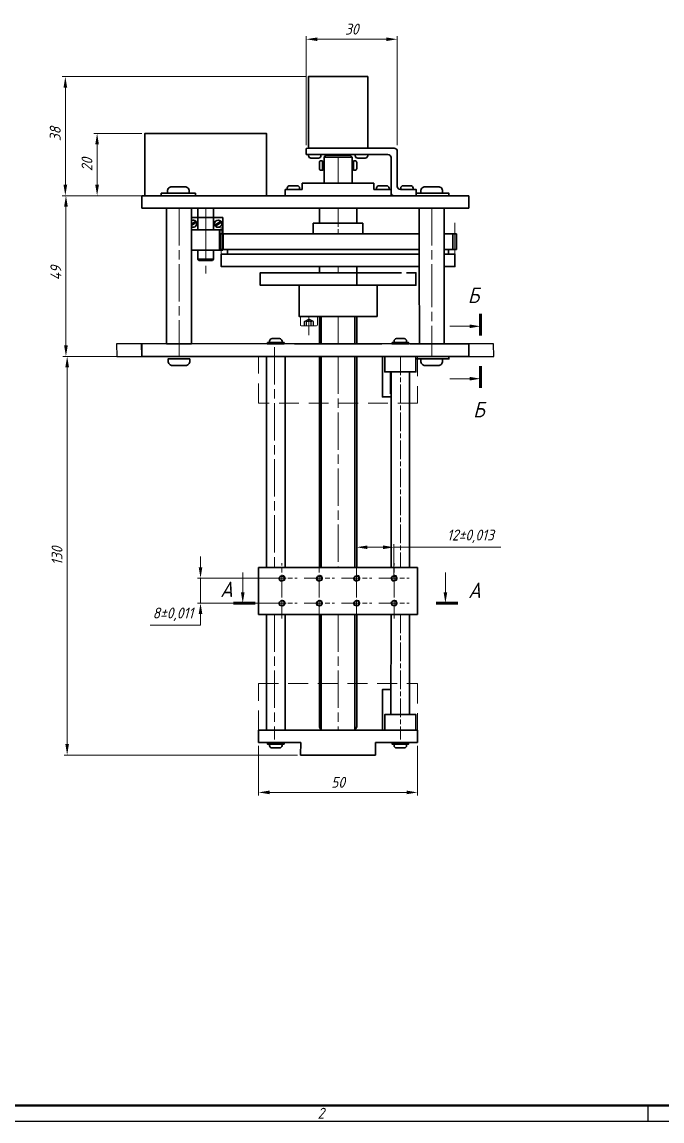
# Model space of a CAD drawing. Header units: millimetres. Extents: x 0 to 841, y 0 to 594.
# Drawn here: x 430 to 635.5, y 0 to 353 of the extents above; entities that cross this region are included whole.
import ezdxf
from ezdxf.enums import TextEntityAlignment as Align

# ---------------------------------------------------------------- set-up
doc = ezdxf.new("R2010")
doc.units = ezdxf.units.MM
for name, pattern in [('AM_ISO02W050', [7.5, 6, -1.5]), ('AM_ISO02W050x2', [3.75, 3, -0.75]), ('AM_ISO08W050', [18, 12, -1.5, 3, -1.5]), ('AM_ISO08W050x2', [9, 6, -0.75, 1.5, -0.75]), ('HIDDEN', [9.525, 6.35, -3.175])]:
    doc.linetypes.add(name, pattern=pattern)
for name, color, linetype, lineweight in [('AM_0', 7, 'Continuous', 35), ('AM_0N', 7, 'Continuous', 15), ('AM_3N', 6, 'AM_ISO02W050', 25), ('AM_4', 3, 'Continuous', 15), ('AM_5', 3, 'Continuous', 15), ('AM_7', 4, 'AM_ISO08W050', 15), ('AM_BOR', 7, 'Continuous', 35), ('окружности', 100, 'HIDDEN', 15), ('основные', 7, 'Continuous', 35), ('оч жирные', 7, 'Continuous', 70)]:
    doc.layers.add(name, color=color, linetype=linetype, lineweight=lineweight)
doc.styles.add('ACGOSTTS', font='geniso.shx', dxfattribs={"oblique": 15, "height": 3.5})
doc.styles.get("Standard").update_dxf_attribs({"font": 'GENISO.SHX', "oblique": 15})
doc.dimstyles.new('AM_GOST$0', dxfattribs={"dimtxt": 3.5, "dimasz": 3.5, "dimexe": 1, "dimexo": 1, "dimgap": 1.5, "dimtad": 1, "dimtoh": 1, "dimtxsty": 'Standard', "dimcen": 0, "dimclrd": 256, "dimclre": 256, "dimclrt": 2, "dimadec": 0, "dimazin": 2, "dimtp": 0.1, "dimtm": 0.1, "dimtfac": 0.71, "dimtmove": 0, "dimatfit": 3, "dimfxl": 1, "dimtolj": 1, "dimlwd": -1, "dimlwe": -1, "dimarcsym": 1})

# ---------------------------------------------------------------- blocks, each defined once
blk = doc.blocks.new('*D10')
at = {"layer": 'AM_5', "linetype": 'ByBlock', "transparency": 16777216}
for p, q in [((506.02, 120.54), (506.02, 104.54)), ((557.02, 120.54), (557.02, 104.54)), ((553.52, 105.54), (509.52, 105.54))]:
    blk.add_line(p, q, dxfattribs=at)
at = {"layer": 'AM_5', "transparency": 16777216}
for points in [[(509.52, 106.13), (509.52, 104.96), (506.02, 105.54)], [(553.52, 106.13), (553.52, 104.96), (557.02, 105.54)]]:
    blk.add_solid(points, dxfattribs=at)
at = {"layer": 'Defpoints', "color": 0, "transparency": 16777216}
for p in [(506.02, 121.54), (557.02, 121.54), (506.02, 105.54)]:
    blk.add_point(p, dxfattribs=at)
at = {"layer": 'AM_5', "color": 2, "transparency": 16777216, "insert": (531.52, 108.79), "char_height": 3.5, "attachment_point": 5}
blk.add_mtext('\\A1;50', dxfattribs=at)
blk = doc.blocks.new('*D11')
at = {"layer": 'AM_5', "linetype": 'ByBlock', "transparency": 16777216}
for p, q in [((467.52, 297.19), (443.16, 297.19)), ((444.16, 293.69), (444.16, 249.08)), ((467.52, 245.58), (443.16, 245.58))]:
    blk.add_line(p, q, dxfattribs=at)
at = {"layer": 'AM_5', "transparency": 16777216}
for points in [[(443.57, 293.69), (444.74, 293.69), (444.16, 297.19)], [(443.57, 249.08), (444.74, 249.08), (444.16, 245.58)]]:
    blk.add_solid(points, dxfattribs=at)
at = {"layer": 'Defpoints', "color": 0, "transparency": 16777216}
for p in [(468.52, 297.19), (444.16, 245.58), (468.52, 245.58)]:
    blk.add_point(p, dxfattribs=at)
at = {"layer": 'AM_5', "color": 2, "transparency": 16777216, "insert": (440.91, 272.36), "char_height": 3.5, "attachment_point": 5, "rotation": 90}
blk.add_mtext('\\A1;49', dxfattribs=at)
blk = doc.blocks.new('*D12')
at = {"layer": 'AM_4', "linetype": 'ByBlock', "transparency": 16777216}
for p, q in [((521.02, 335.44), (442.96, 335.44)), ((443.96, 300.69), (443.96, 331.94)), ((467.52, 297.19), (442.96, 297.19))]:
    blk.add_line(p, q, dxfattribs=at)
at = {"layer": 'AM_4', "transparency": 16777216}
for points in [[(443.38, 331.94), (444.55, 331.94), (443.96, 335.44)], [(443.38, 300.69), (444.55, 300.69), (443.96, 297.19)]]:
    blk.add_solid(points, dxfattribs=at)
at = {"layer": 'Defpoints', "color": 0, "transparency": 16777216}
for p in [(443.96, 335.44), (522.02, 335.44), (468.52, 297.19)]:
    blk.add_point(p, dxfattribs=at)
at = {"layer": 'AM_4', "color": 2, "transparency": 16777216, "insert": (440.71, 316.99), "char_height": 3.5, "attachment_point": 5, "rotation": 90}
blk.add_mtext('\\A1;38', dxfattribs=at)
blk = doc.blocks.new('*D5')
at = {"layer": 'AM_5', "linetype": 'ByBlock', "transparency": 16777216}
for p, q in [((487.37, 177.85), (487.37, 181.35)), ((514.87, 174.35), (486.37, 174.35)), ((487.37, 174.35), (487.37, 166.32)), ((514.87, 166.32), (486.37, 166.32)), ((487.37, 162.82), (487.37, 159.23)), ((487.37, 159.23), (471.18, 159.23))]:
    blk.add_line(p, q, dxfattribs=at)
at = {"layer": 'AM_5', "transparency": 16777216}
for points in [[(486.78, 177.85), (487.95, 177.85), (487.37, 174.35)], [(486.78, 162.82), (487.95, 162.82), (487.37, 166.32)]]:
    blk.add_solid(points, dxfattribs=at)
at = {"layer": 'Defpoints', "color": 0, "transparency": 16777216}
for p in [(515.87, 174.35), (487.37, 166.32), (515.87, 166.32)]:
    blk.add_point(p, dxfattribs=at)
at = {"layer": 'AM_5', "color": 2, "transparency": 16777216, "insert": (478.52, 162.75), "char_height": 3.5, "attachment_point": 5}
blk.add_mtext('\\A1;8{}{\\C2;%%p0,011}', dxfattribs=at)
blk = doc.blocks.new('*D6')
at = {"layer": 'AM_5', "linetype": 'ByBlock', "transparency": 16777216}
for p, q in [((537.47, 174.34), (537.47, 185.28)), ((540.97, 184.28), (545.97, 184.28)), ((549.47, 174.34), (549.47, 185.28)), ((549.47, 184.28), (583.75, 184.28))]:
    blk.add_line(p, q, dxfattribs=at)
at = {"layer": 'AM_5', "transparency": 16777216}
for points in [[(540.97, 184.86), (540.97, 183.69), (537.47, 184.28)], [(545.97, 184.86), (545.97, 183.69), (549.47, 184.28)]]:
    blk.add_solid(points, dxfattribs=at)
at = {"layer": 'Defpoints', "color": 0, "transparency": 16777216}
for p in [(549.47, 184.28), (537.47, 173.34), (549.47, 173.34)]:
    blk.add_point(p, dxfattribs=at)
at = {"layer": 'AM_5', "color": 2, "transparency": 16777216, "insert": (574.02, 187.79), "char_height": 3.5, "attachment_point": 5}
blk.add_mtext('\\A1;12{}{\\C2;%%p0,013}', dxfattribs=at)
blk = doc.blocks.new('GOST_A1_LANDSCAPE')
at = {"layer": 'AM_BOR', "color": 7, "lineweight": 50}
blk.add_line((20, 5), (836, 5), dxfattribs=at)
at = {"layer": 'AM_BOR', "color": 1, "lineweight": 25}
for p, q in [((631, 5), (631, 0)), ((0, 0), (841, 0))]:
    blk.add_line(p, q, dxfattribs=at)
at = {"layer": 'AM_BOR', "color": 1, "lineweight": 25, "style": 'ACGOSTTS', "oblique": 15}
blk.add_text('2', height=3.5, dxfattribs=at).set_placement((526, 2.5), align=Align.MIDDLE_CENTER)
blk = doc.blocks.new('*D23')
at = {"layer": 'AM_5', "linetype": 'ByBlock', "transparency": 16777216}
for p, q in [((518.52, 245.58), (443.55, 245.58)), ((444.54, 121.05), (444.55, 242.08)), ((518.51, 117.54), (443.54, 117.55))]:
    blk.add_line(p, q, dxfattribs=at)
at = {"layer": 'AM_5', "transparency": 16777216}
for points in [[(443.96, 242.08), (445.13, 242.08), (444.55, 245.58)], [(443.96, 121.05), (445.12, 121.05), (444.54, 117.55)]]:
    blk.add_solid(points, dxfattribs=at)
at = {"layer": 'Defpoints', "color": 0, "transparency": 16777216}
for p in [(444.55, 245.58), (519.52, 245.58), (519.51, 117.54)]:
    blk.add_point(p, dxfattribs=at)
at = {"layer": 'AM_5', "color": 2, "transparency": 16777216, "insert": (441.29, 181.5), "char_height": 3.5, "attachment_point": 5, "rotation": 89.997}
blk.add_mtext('\\A1;130', dxfattribs=at)
blk = doc.blocks.new('*D26')
at = {"layer": 'AM_5', "linetype": 'ByBlock', "transparency": 16777216}
for p, q in [((468.52, 317.19), (453.16, 317.19)), ((454.16, 313.69), (454.16, 300.69)), ((468.52, 297.19), (453.16, 297.19))]:
    blk.add_line(p, q, dxfattribs=at)
at = {"layer": 'AM_5', "transparency": 16777216}
for points in [[(453.57, 313.69), (454.74, 313.69), (454.16, 317.19)], [(453.57, 300.69), (454.74, 300.69), (454.16, 297.19)]]:
    blk.add_solid(points, dxfattribs=at)
at = {"layer": 'Defpoints', "color": 0, "transparency": 16777216}
for p in [(469.52, 317.19), (454.16, 297.19), (469.52, 297.19)]:
    blk.add_point(p, dxfattribs=at)
at = {"layer": 'AM_5', "color": 2, "transparency": 16777216, "insert": (450.91, 307.19), "char_height": 3.5, "attachment_point": 5, "rotation": 90}
blk.add_mtext('\\A1;20', dxfattribs=at)
blk = doc.blocks.new('*D27')
at = {"layer": 'AM_5', "linetype": 'ByBlock', "transparency": 16777216}
for p, q in [((521.32, 313.38), (521.32, 348.44)), ((524.82, 347.44), (547.02, 347.44)), ((550.52, 313.44), (550.52, 348.44))]:
    blk.add_line(p, q, dxfattribs=at)
at = {"layer": 'AM_5', "transparency": 16777216}
for points in [[(524.82, 348.02), (524.82, 346.86), (521.32, 347.44)], [(547.02, 348.02), (547.02, 346.86), (550.52, 347.44)]]:
    blk.add_solid(points, dxfattribs=at)
at = {"layer": 'Defpoints', "color": 0, "transparency": 16777216}
for p in [(550.52, 347.44), (521.32, 312.38), (550.52, 312.44)]:
    blk.add_point(p, dxfattribs=at)
at = {"layer": 'AM_5', "color": 2, "transparency": 16777216, "insert": (535.92, 350.69), "char_height": 3.5, "attachment_point": 5}
blk.add_mtext('\\A1;30', dxfattribs=at)

msp = doc.modelspace()

# ---------------------------------------------------------------- linework, layer by layer
for points in [[(460.524, 245.577), (468.524, 245.577), (468.396, 249.577), (460.396, 249.577)], [(573.524, 245.577), (581.524, 245.577), (581.396, 249.577), (573.396, 249.577)]]:
    msp.add_lwpolyline(points, close=True)
at = {"layer": 'AM_0'}
for p, q in [((486.524, 293.172), (486.524, 286.186)), ((486.524, 293.172), (491.524, 293.172)), ((491.524, 293.186), (491.524, 286.186)), ((494.524, 286.186), (484.461, 286.186)), ((523.524, 288.374), (523.524, 284.936)), ((539.524, 288.374), (523.524, 288.374)), ((539.524, 288.374), (539.524, 284.936)), ((493.524, 284.936), (493.524, 279.936)), ((557.587, 284.936), (493.524, 284.936)), ((494.524, 285.186), (494.524, 279.686)), ((494.649, 284.936), (494.649, 279.936)), ((539.524, 284.936), (523.524, 284.936)), ((537.524, 284.936), (525.524, 284.936)), ((569.524, 284.936), (565.587, 284.936)), ((568.399, 284.936), (568.399, 279.936)), ((569.524, 284.936), (569.524, 279.936)), ((494.524, 279.686), (484.461, 279.686)), ((486.524, 279.686), (486.524, 276.765)), ((491.524, 279.686), (486.524, 279.686)), ((491.524, 279.686), (491.524, 276.765)), ((525.524, 279.936), (493.524, 279.936)), ((557.587, 279.936), (537.524, 279.936)), ((569.524, 279.936), (565.587, 279.936)), ((486.524, 276.765), (486.791, 276.362)), ((491.257, 276.362), (486.791, 276.362)), ((491.524, 276.765), (491.257, 276.362))]:
    msp.add_line(p, q, dxfattribs=at)
for centre in [(513.482, 174.318), (525.482, 174.318), (537.482, 174.318), (549.482, 174.318), (513.482, 166.318), (525.482, 166.318), (537.482, 166.318), (549.482, 166.318)]:
    msp.add_circle(centre, 0.783, dxfattribs=at)
at = {"layer": 'AM_0N'}
for p, q in [((519.408, 255.74), (519.408, 258.44)), ((520.658, 258.44), (519.408, 258.44)), ((523.658, 258.44), (520.658, 258.44)), ((524.908, 258.44), (523.658, 258.44)), ((524.908, 255.74), (524.908, 258.44)), ((524.608, 255.44), (519.708, 255.44))]:
    msp.add_line(p, q, dxfattribs=at)
for centre, start, end in [((519.708, 255.74), 180, 270), ((524.608, 255.74), 270, 0)]:
    msp.add_arc(centre, 0.3, start, end, dxfattribs=at)
at = {"layer": 'AM_3N', "linetype": 'AM_ISO02W050x2'}
for p, q in [((520.715, 256.74), (522.158, 257.573)), ((520.715, 255.44), (520.715, 256.74)), ((521.437, 255.44), (521.437, 256.74)), ((523.602, 256.74), (522.158, 257.573)), ((522.88, 255.44), (522.88, 256.74)), ((523.602, 255.44), (523.602, 256.74))]:
    msp.add_line(p, q, dxfattribs=at)
for centre, radius, start, end in [((521.076, 256.276), 0.588, 52.12112, 127.87888), ((522.158, 254.698), 2.166, 70.52878, 109.47122), ((523.241, 256.276), 0.588, 52.12112, 127.87888)]:
    msp.add_arc(centre, radius, start, end, dxfattribs=at)
at = {"layer": 'AM_4'}
for centre in [(513.5, 174.345), (525.5, 174.345), (537.5, 174.345), (549.5, 174.345), (513.5, 166.345), (525.5, 166.345), (537.5, 166.345), (549.5, 166.345)]:
    msp.add_arc(centre, 1.007, 159.31242, 75.10449, dxfattribs=at)
at = {"layer": 'AM_5'}
for p, q in [((567.425, 255.25), (573.744, 255.25)), ((567.425, 238.42), (573.744, 238.42)), ((500.918, 176.137), (500.918, 169.818)), ((565.977, 176.137), (565.977, 169.818))]:
    msp.add_line(p, q, dxfattribs=at)
at = {"layer": 'AM_5', "linetype": 'Continuous'}
for points in [[(573.744, 254.666), (573.744, 255.833), (577.244, 255.25)], [(573.744, 237.837), (573.744, 239.004), (577.244, 238.42)], [(500.334, 169.818), (501.501, 169.818), (500.918, 166.318)], [(565.394, 169.818), (566.56, 169.818), (565.977, 166.318)]]:
    msp.add_trace(points, dxfattribs=at)
at = {"layer": 'AM_7'}
for p, q in [((531.524, 309.608), (531.523, 301.186)), ((480.461, 293.186), (480.461, 245.577)), ((561.587, 293.186), (561.587, 273.44)), ((489.024, 288.186), (489.024, 272.186)), ((493.992, 287.103), (494.024, 276.186)), ((494.024, 287.103), (494.024, 276.436)), ((569.024, 288.436), (569.024, 276.436)), ((531.522, 274.44), (531.522, 272.44)), ((561.587, 273.44), (561.635, 245.577)), ((531.522, 258.44), (531.521, 249.577)), ((511.06, 248.577), (511.06, 177.73)), ((531.521, 245.577), (531.518, 177.73)), ((514.521, 210.077), (514.518, 177.73)), ((548.511, 210.077), (548.514, 177.73)), ((511.06, 162.73), (511.06, 122.545)), ((514.516, 162.73), (514.513, 125.545)), ((531.517, 162.73), (531.516, 125.471)), ((548.515, 162.73), (548.518, 130.545))]:
    msp.add_line(p, q, dxfattribs=at)
at = {"layer": 'AM_7', "linetype": 'AM_ISO08W050x2'}
for p, q in [((489.024, 288.186), (489.024, 293.172)), ((531.524, 293.186), (531.524, 284.936)), ((522.158, 258.44), (522.158, 252.194)), ((551.583, 245.577), (551.583, 177.73)), ((513.482, 169.436), (513.482, 179.201)), ((525.482, 169.436), (525.482, 179.201)), ((537.482, 169.436), (537.482, 179.201)), ((549.482, 169.436), (549.482, 179.201)), ((508.6, 174.318), (518.364, 174.318)), ((520.6, 174.318), (530.364, 174.318)), ((532.6, 174.318), (542.364, 174.318)), ((544.6, 174.318), (554.364, 174.318)), ((513.482, 161.436), (513.482, 171.201)), ((525.482, 161.436), (525.482, 171.201)), ((537.482, 161.436), (537.482, 171.201)), ((549.482, 161.436), (549.482, 171.201)), ((508.6, 166.318), (518.364, 166.318)), ((520.6, 166.318), (530.364, 166.318)), ((532.6, 166.318), (542.364, 166.318)), ((544.6, 166.318), (554.364, 166.318)), ((551.583, 162.73), (551.583, 122.545))]:
    msp.add_line(p, q, dxfattribs=at)
at = {"layer": 'окружности'}
for points in [[(506.017, 245.577), (557.017, 245.577), (557.017, 230.577), (506.017, 230.577)], [(506.016, 140.471), (557.016, 140.471), (557.016, 125.471), (506.016, 125.471)]]:
    msp.add_lwpolyline(points, close=True, dxfattribs=at)
at = {"layer": 'основные'}
for p, q in [((521.323, 312.378), (523.24, 312.439)), ((521.323, 310.439), (521.323, 312.378)), ((531.524, 312.439), (536.724, 312.439)), ((538.24, 312.439), (535.273, 312.439)), ((527.773, 310.439), (521.323, 310.439)), ((525.224, 309.239), (522.824, 309.239)), ((526.524, 307.688), (526.524, 308.388)), ((526.524, 307.688), (527.024, 307.688)), ((526.524, 306.088), (526.524, 307.688)), ((527.624, 310.186), (527.024, 309.586)), ((527.024, 306.088), (527.024, 309.586)), ((527.024, 309.586), (533.524, 309.586)), ((535.423, 310.439), (527.448, 310.439)), ((527.624, 310.186), (529.524, 310.186)), ((529.524, 310.186), (529.524, 310.439)), ((529.524, 310.186), (533.524, 310.186)), ((533.524, 310.186), (533.524, 310.439)), ((535.424, 310.186), (533.524, 310.186)), ((533.524, 309.586), (536.024, 309.586)), ((535.273, 310.439), (547.523, 310.439)), ((535.424, 310.186), (536.024, 309.586)), ((536.024, 306.088), (536.024, 309.586)), ((536.524, 307.688), (536.024, 307.688)), ((536.524, 307.688), (536.524, 308.388)), ((536.524, 306.088), (536.524, 307.688)), ((539.874, 309.239), (538.174, 309.239)), ((548.523, 309.439), (548.523, 298.186)), ((526.524, 305.388), (526.524, 306.088)), ((526.524, 306.088), (527.024, 306.088)), ((527.024, 301.186), (527.024, 306.088)), ((536.024, 301.186), (536.024, 306.088)), ((536.524, 306.088), (536.024, 306.088)), ((536.524, 305.388), (536.524, 306.088)), ((517.674, 300.386), (516.674, 300.386)), ((543.024, 301.186), (520.024, 301.186)), ((520.024, 301.186), (520.024, 299.186)), ((522.824, 301.186), (543.024, 301.186)), ((543.024, 301.186), (543.024, 299.186)), ((545.024, 300.386), (546.724, 300.386)), ((468.524, 297.186), (468.524, 293.186)), ((474.924, 297.186), (480.241, 297.186)), ((479.524, 297.186), (501.543, 297.186)), ((480.241, 297.186), (489.024, 297.186)), ((501.543, 297.186), (508.524, 297.186)), ((513.524, 297.186), (510.524, 297.186)), ((510.808, 297.186), (516.391, 297.186)), ((513.524, 297.186), (551.382, 297.186)), ((520.024, 299.186), (514.524, 299.186)), ((514.524, 299.186), (514.524, 297.186)), ((519.524, 297.186), (517.958, 297.186)), ((543.024, 299.186), (548.524, 299.186)), ((543.524, 297.186), (545.091, 297.186)), ((545.091, 297.186), (543.524, 297.186)), ((548.308, 297.186), (546.658, 297.186)), ((546.658, 297.186), (546.741, 297.186)), ((553.808, 297.186), (548.308, 297.186)), ((548.524, 299.186), (548.524, 297.186)), ((573.524, 297.186), (553.808, 297.186)), ((573.524, 293.186), (573.524, 297.186)), ((479.524, 293.172), (486.524, 293.172)), ((498.524, 293.186), (491.524, 293.186)), ((498.524, 293.186), (519.524, 293.186)), ((552.241, 293.186), (513.317, 293.186)), ((525.524, 293.186), (525.524, 288.374)), ((537.524, 293.186), (525.524, 293.186)), ((531.524, 293.186), (536.024, 293.186)), ((537.524, 293.186), (537.524, 288.374)), ((552.241, 293.186), (573.524, 293.186)), ((484.461, 290.186), (494.524, 290.186)), ((494.524, 290.186), (494.524, 286.186)), ((485.897, 288.963), (484.461, 288.067)), ((484.461, 287.628), (486.081, 288.638)), ((492.003, 287.675), (493.834, 289.017)), ((492.224, 287.375), (492.003, 287.675)), ((494.066, 288.726), (492.224, 287.375)), ((493.437, 279.686), (493.437, 286.186)), ((494.524, 285.186), (494.524, 286.186)), ((557.587, 289.054), (557.587, 267.325)), ((565.587, 289.054), (565.587, 262.008)), ((494.024, 285.186), (494.024, 284.686)), ((496.024, 278.44), (496.024, 279.936)), ((525.524, 279.939), (523.524, 279.94)), ((567.024, 278.44), (567.024, 279.936)), ((486.524, 276.765), (491.524, 276.765)), ((525.524, 274.44), (525.524, 272.44)), ((537.524, 274.44), (537.524, 270.504)), ((537.524, 270.504), (537.524, 268.44)), ((525.523, 258.44), (525.522, 249.577)), ((526.129, 258.44), (526.129, 249.577)), ((536.91, 249.577), (536.911, 258.44)), ((537.523, 258.44), (537.523, 249.577)), ((468.524, 249.577), (561.628, 249.736)), ((468.524, 249.577), (468.524, 245.577)), ((517.521, 249.577), (525.522, 249.577)), ((525.522, 249.577), (545.521, 249.577)), ((545.521, 249.577), (537.523, 249.577)), ((573.524, 249.577), (573.524, 245.577)), ((480.461, 245.577), (468.524, 245.577)), ((561.635, 245.577), (480.461, 245.577)), ((517.521, 245.577), (525.522, 245.576)), ((537.523, 245.577), (521.522, 245.576)), ((525.522, 245.577), (525.519, 177.73)), ((526.129, 245.577), (526.129, 177.73)), ((536.906, 177.73), (536.91, 245.577)), ((537.523, 245.577), (537.519, 177.73)), ((545.521, 245.577), (537.523, 245.577)), ((548.645, 245.577), (548.385, 245.577)), ((548.385, 240.577), (548.385, 233.554)), ((548.385, 233.554), (548.515, 233.554)), ((525.518, 162.73), (525.516, 126.545)), ((526.129, 162.73), (526.129, 125.545)), ((536.903, 125.545), (536.905, 162.73)), ((537.518, 162.73), (537.516, 126.586)), ((520.166, 125.545), (544.592, 125.545)), ((521.516, 125.545), (522.016, 125.545)), ((522.016, 125.545), (527.016, 125.545)), ((525.223, 125.545), (522.016, 125.545)), ((525.516, 126.545), (526.129, 125.545)), ((537.516, 126.586), (536.903, 125.545)), ((543.882, 125.545), (547.882, 125.545)), ((547.735, 125.545), (549.302, 125.545)), ((548.511, 125.545), (550.078, 125.545)), ((519.514, 121.545), (506.016, 121.545)), ((519.511, 117.545), (519.514, 121.545)), ((543.521, 117.545), (543.517, 121.545)), ((543.517, 121.545), (557.016, 121.545)), ((523.011, 117.545), (540.021, 117.545))]:
    msp.add_line(p, q, dxfattribs=at)
for points in [[(523.241, 312.439), (522.024, 312.439), (522.024, 335.439), (541.024, 335.439), (541.024, 312.439), (523.241, 312.439)], [(480.241, 297.186), (468.524, 297.186)], [(485.78, 297.186), (481.808, 297.186)], [(510.524, 297.186), (507.524, 297.186)], [(514.524, 297.186), (512.524, 297.186), (510.808, 297.186)], [(548.524, 297.186), (550.524, 297.186), (552.241, 297.186)], [(553.808, 297.186), (555.524, 297.186)], [(556.542, 297.993), (567.087, 297.993), (567.087, 297.193), (556.542, 297.193)], [(468.524, 293.186), (479.998, 293.186)], [(484.461, 279.686), (484.461, 249.577), (476.461, 249.577), (476.461, 293.172), (484.461, 293.172), (484.461, 279.686)], [(557.587, 284.936), (557.587, 293.172), (565.587, 293.172), (565.587, 284.936)], [(507.915, 274.44), (494.022, 274.44), (494.022, 278.44), (525.524, 278.44)], [(552.484, 274.44), (494.024, 274.44), (494.024, 278.44), (557.587, 278.44)], [(537.524, 278.44), (557.587, 278.44)], [(565.587, 278.44), (569.022, 278.44), (569.022, 274.44), (565.587, 274.44)], [(565.587, 278.44), (569.022, 278.44), (569.022, 274.44), (565.587, 274.44)], [(525.523, 268.44), (506.522, 268.44), (506.522, 272.44), (507.915, 272.44)], [(553.498, 272.44), (556.522, 272.44), (556.522, 268.44), (506.522, 268.44), (506.522, 272.44), (551.781, 272.44)], [(525.524, 274.44), (511.114, 274.44)], [(511.12, 272.44), (525.523, 272.44)], [(555.115, 272.44), (556.522, 272.44), (556.522, 268.44), (537.524, 268.44)], [(551.93, 274.44), (538.48, 274.44)], [(538.48, 272.44), (551.91, 272.44)], [(557.587, 274.44), (552.644, 274.44)], [(557.587, 274.44), (555.13, 274.44)], [(565.587, 274.44), (565.635, 249.577), (557.635, 249.577), (557.587, 274.44)], [(519.408, 258.44), (519.021, 258.44), (519.021, 268.44), (525.523, 268.44)], [(537.524, 268.44), (544.021, 268.44), (544.021, 258.44), (537.524, 258.44)], [(525.523, 258.44), (524.908, 258.44)], [(554.511, 249.577), (573.524, 249.577), (573.524, 245.577), (552.511, 245.577)], [(510.521, 245.577), (468.524, 245.577)], [(508.525, 177.73), (508.524, 245.577), (511.892, 245.577)], [(511.06, 245.577), (514.517, 245.577), (514.517, 177.73)], [(548.515, 232.577), (545.745, 232.577), (545.745, 245.577), (548.515, 245.577)], [(550.511, 245.577), (546.511, 245.577), (546.511, 240.577), (554.507, 240.577)], [(550.511, 245.577), (548.515, 245.577)], [(554.507, 240.577), (556.511, 240.577), (556.511, 245.577), (552.511, 245.577)], [(554.507, 245.577), (554.507, 245.577), (552.511, 245.577)], [(556.087, 245.577), (567.087, 245.577), (567.087, 244.777), (556.511, 244.777)], [(548.515, 240.577), (548.515, 177.73)], [(554.507, 177.73), (554.507, 240.577)], [(510.521, 125.545), (508.525, 125.545), (508.525, 162.73)], [(514.517, 162.73), (514.517, 125.545), (512.521, 125.545)], [(548.515, 162.73), (548.514, 130.545)], [(554.507, 130.545), (554.507, 162.73)], [(548.514, 125.545), (545.745, 125.545), (545.745, 138.545), (548.514, 138.545)], [(555.517, 130.545), (546.523, 130.545), (546.523, 125.545), (550.511, 125.545)], [(552.511, 125.545), (556.523, 125.545), (556.523, 130.545), (554.511, 130.545)], [(512.521, 125.545), (506.016, 125.545), (506.016, 121.545)], [(514.166, 125.545), (520.166, 125.545)], [(548.882, 125.545), (548.882, 125.545), (542.882, 125.545)], [(548.514, 125.545), (550.511, 125.545)], [(550.511, 125.545), (557.016, 125.545), (557.016, 121.545)], [(552.511, 125.545), (557.016, 125.545), (557.016, 121.545)], [(552.511, 125.545), (554.507, 125.545)], [(519.511, 117.545), (523.011, 117.545)], [(543.521, 117.545), (540.021, 117.545)]]:
    msp.add_lwpolyline(points, dxfattribs=at)
for points in [[(508.524, 297.186), (508.524, 317.186), (469.524, 317.186), (469.524, 297.186)], [(474.741, 297.986), (485.741, 297.986), (485.741, 297.186), (474.741, 297.186)], [(494.649, 284.936), (557.587, 284.936), (557.587, 279.936), (494.649, 279.936)], [(519.021, 268.44), (544.021, 268.44), (544.021, 258.44), (519.021, 258.44)], [(508.854, 250.021), (508.854, 249.577), (514.188, 249.577), (514.188, 250.021)], [(548.844, 250.021), (548.844, 249.577), (554.177, 249.577), (554.177, 250.021)], [(506.018, 177.73), (557.018, 177.73), (557.018, 162.73), (506.018, 162.73)], [(508.854, 121.489), (508.854, 121.045), (514.188, 121.045), (514.188, 121.489)], [(548.844, 121.489), (548.844, 121.045), (554.177, 121.045), (554.177, 121.489)]]:
    msp.add_lwpolyline(points, close=True, dxfattribs=at)
for points in [[(554.523, 297.186), (556.542, 297.186), (556.542, 299.186), (551.523, 299.186, -0.4142136), (550.523, 300.186), (550.523, 310.439), (550.523, 311.439, 0.4142136), (549.523, 312.439), (539.807, 312.439)], [(523.524, 309.239), (522.824, 309.239, -0.4142136), (522.024, 310.039), (522.024, 310.439), (526.024, 310.439), (526.024, 310.039, -0.4142136), (525.224, 309.239), (524.524, 309.239)], [(538.524, 309.239), (537.824, 309.239, -0.4142136), (537.024, 310.039), (537.024, 310.439), (541.024, 310.439), (541.024, 310.039, -0.4142136), (540.224, 309.239), (539.524, 309.239)], [(516.674, 300.386), (515.974, 300.386, 0.4142136), (515.174, 299.586), (515.174, 299.186), (519.174, 299.186), (519.174, 299.586, 0.4142136), (518.374, 300.386), (517.674, 300.386)], [(546.374, 300.386), (547.074, 300.386, -0.4142136), (547.874, 299.586), (547.874, 299.186), (543.874, 299.186), (543.874, 299.586, -0.4142136), (544.674, 300.386), (545.374, 300.386)], [(554.126, 300.386), (554.826, 300.386, -0.4142136), (555.626, 299.586), (555.626, 299.186), (551.626, 299.186), (551.626, 299.586, -0.4142136), (552.426, 300.386), (554.126, 300.386)], [(512.021, 251.277), (512.721, 251.277, -0.4142136), (513.521, 250.477), (513.521, 250.077), (509.521, 250.077), (509.521, 250.477, -0.4142136), (510.321, 251.277), (512.021, 251.277)], [(511.021, 251.277), (510.321, 251.277, 0.4142136), (509.521, 250.477), (509.521, 250.077)], [(509.521, 250.077), (509.521, 250.477, -0.4142136), (510.321, 251.277), (511.021, 251.277)], [(513.521, 250.077), (513.521, 250.477, 0.4142136), (512.721, 251.277), (511.021, 251.277)], [(512.021, 251.277), (512.721, 251.277, -0.4142136), (513.521, 250.477), (513.521, 250.077)], [(551.011, 251.277), (550.311, 251.277, 0.4142136), (549.511, 250.477), (549.511, 250.077)], [(549.511, 250.077), (549.511, 250.477, -0.4142136), (550.311, 251.277), (551.011, 251.277)], [(553.511, 250.077), (553.511, 250.477, 0.4142136), (552.711, 251.277), (551.011, 251.277)], [(552.011, 251.277), (552.711, 251.277, -0.4142136), (553.511, 250.477), (553.511, 250.077)], [(511.021, 119.845), (510.321, 119.845, -0.4142136), (509.521, 120.645), (509.521, 121.045), (513.521, 121.045), (513.521, 120.645, -0.4142136), (512.721, 119.845), (511.021, 119.845)], [(511.021, 119.845), (510.321, 119.845, -0.4142136), (509.521, 120.645), (509.521, 121.045), (513.521, 121.045), (513.521, 120.645, -0.4142136), (512.721, 119.845), (511.021, 119.845)], [(511.021, 119.845), (510.321, 119.845, -0.4142136), (509.521, 120.645), (509.521, 121.045)], [(509.521, 121.045), (509.521, 120.645, 0.4142136), (510.321, 119.845), (512.021, 119.845)], [(512.021, 119.845), (512.721, 119.845, 0.4142136), (513.521, 120.645), (513.521, 121.045)], [(513.521, 121.045), (513.521, 120.645, -0.4142136), (512.721, 119.845), (512.021, 119.845)], [(552.011, 119.845), (552.711, 119.845, 0.4142136), (553.511, 120.645), (553.511, 121.045), (549.511, 121.045), (549.511, 120.645, 0.4142136), (550.311, 119.845), (552.011, 119.845)], [(552.011, 119.845), (552.711, 119.845, 0.4142136), (553.511, 120.645), (553.511, 121.045), (549.511, 121.045), (549.511, 120.645, 0.4142136), (550.311, 119.845), (552.011, 119.845)], [(551.011, 119.845), (550.311, 119.845, -0.4142136), (549.511, 120.645), (549.511, 121.045)], [(549.511, 121.045), (549.511, 120.645, 0.4142136), (550.311, 119.845), (551.011, 119.845)], [(553.511, 121.045), (553.511, 120.645, -0.4142136), (552.711, 119.845), (551.011, 119.845)], [(552.011, 119.845), (552.711, 119.845, 0.4142136), (553.511, 120.645), (553.511, 121.045)]]:
    msp.add_lwpolyline(points, format="xyb", dxfattribs=at)
for points in [[(526.524, 308.388), (526.524, 305.388), (526.024, 305.388, -0.4142136), (525.524, 305.888), (525.524, 307.888, -0.4142136), (526.024, 308.388)], [(536.524, 308.388), (536.524, 305.388), (537.024, 305.388, 0.4142136), (537.524, 305.888), (537.524, 307.888, 0.4142136), (537.024, 308.388)], [(476.741, 297.978), (476.741, 298.678, -0.4142136), (478.141, 300.078), (482.341, 300.078, -0.4142136), (483.741, 298.678), (483.741, 297.978)], [(558.087, 297.986), (558.087, 298.686, -0.4142136), (559.487, 300.086), (563.687, 300.086, -0.4142136), (565.087, 298.686), (565.087, 297.986)], [(483.961, 244.777), (483.961, 244.077, -0.4142136), (482.561, 242.677), (478.361, 242.677, -0.4142136), (476.961, 244.077), (476.961, 244.777)], [(565.087, 244.777), (565.087, 244.077, -0.4142136), (563.687, 242.677), (559.487, 242.677, -0.4142136), (558.087, 244.077), (558.087, 244.777)]]:
    msp.add_lwpolyline(points, format="xyb", close=True, dxfattribs=at)
msp.add_circle((493.029, 288.196), 1.15, dxfattribs=at)
for centre, radius, start, end in [((547.523, 309.439), 1, 0, 90), ((549.523, 298.189), 1, 180.01027, 270.01027), ((485.019, 288.196), 1.15, 240.9476, 119.0524)]:
    msp.add_arc(centre, radius, start, end, dxfattribs=at)
at = {"layer": 'оч жирные'}
for p, q in [((577.244, 259.28), (577.244, 252.28)), ((577.244, 242.451), (577.244, 235.451)), ((504.948, 166.318), (497.948, 166.318)), ((570.008, 166.318), (563.008, 166.318))]:
    msp.add_line(p, q, dxfattribs=at)

# ---------------------------------------------------------------- block references
at = {"lineweight": 0}
msp.add_blockref('GOST_A1_LANDSCAPE', (0, 0), dxfattribs=at)

# ---------------------------------------------------------------- texts
at = {"layer": 'основные', "char_height": 5, "attachment_point": 1}
for s, insert in [('Б', (573.153, 267.685)), ('Б', (574.883, 230.998)), ('А', (493.679, 173.265)), ('А', (573.302, 172.957))]:
    msp.add_mtext(s, dxfattribs=dict(at, insert=insert))

# ---------------------------------------------------------------- dimensions: what is measured, and where the dimension line sits
at = {"layer": 'AM_4'}
dim = msp.add_linear_dim(base=(443.963, 335.439), p1=(468.524, 297.186), p2=(522.024, 335.439), angle=90, text='38', dimstyle='AM_GOST$0', dxfattribs=at)
dim.commit()
dim.dimension.update_dxf_attribs({"geometry": '*D12', "text_midpoint": (443.963, 316.991), "dimtype": 160})
at = {"layer": 'AM_5'}
for base, p1, p2, text, picture, middle in [((550.523, 347.439), (521.323, 312.378), (550.523, 312.439), '30', '*D27', (535.923, 350.689)), ((506.016, 105.545), (557.016, 121.545), (506.016, 121.545), '50', '*D10', (531.516, 108.795))]:
    dim = msp.add_linear_dim(base=base, p1=p1, p2=p2, text=text, dimstyle='AM_GOST$0', override={"dimpost": ''}, dxfattribs=at)
    dim.commit()
    dim.dimension.update_dxf_attribs({"geometry": picture, "text_midpoint": middle})
dim = msp.add_linear_dim(base=(454.157, 297.186), p1=(469.524, 317.186), p2=(469.524, 297.186), angle=90, dimstyle='AM_GOST$0', override={"dimpost": ''}, dxfattribs=at)
dim.commit()
dim.dimension.update_dxf_attribs({"geometry": '*D26', "text_midpoint": (450.906, 307.186)})
for base, p1, p2, angle, text, picture, middle in [((444.157, 245.577), (468.524, 297.186), (468.524, 245.577), 270, '49', '*D11', (444.157, 272.362)), ((444.548, 245.58), (519.513, 117.545), (519.52, 245.577), 89.99703, '130', '*D23', (444.545, 181.495))]:
    dim = msp.add_linear_dim(base=base, p1=p1, p2=p2, angle=angle, text=text, dimstyle='AM_GOST$0', dxfattribs=at)
    dim.commit()
    dim.dimension.update_dxf_attribs({"geometry": picture, "text_midpoint": middle, "dimtype": 161})
dim = msp.add_linear_dim(base=(549.471, 184.278), p1=(537.471, 173.34), p2=(549.471, 173.34), text='<>{}{\\C2;%%p0,013}', dimstyle='AM_GOST$0', override={"dimtp": 0.013, "dimtm": 0.013, "dimtdec": 3}, dxfattribs=at)
dim.commit()
dim.dimension.update_dxf_attribs({"geometry": '*D6', "text_midpoint": (574.021, 184.278), "dimtype": 160})
dim = msp.add_linear_dim(base=(487.367, 166.318), p1=(515.871, 174.345), p2=(515.871, 166.318), angle=90, text='8{}{\\C2;%%p0,011}', dimstyle='AM_GOST$0', override={"dimtp": 0.011, "dimtm": 0.011, "dimtdec": 3}, dxfattribs=at)
dim.commit()
dim.dimension.update_dxf_attribs({"geometry": '*D5', "text_midpoint": (478.524, 159.233), "dimtype": 160})

doc.saveas('drawing.dxf')
